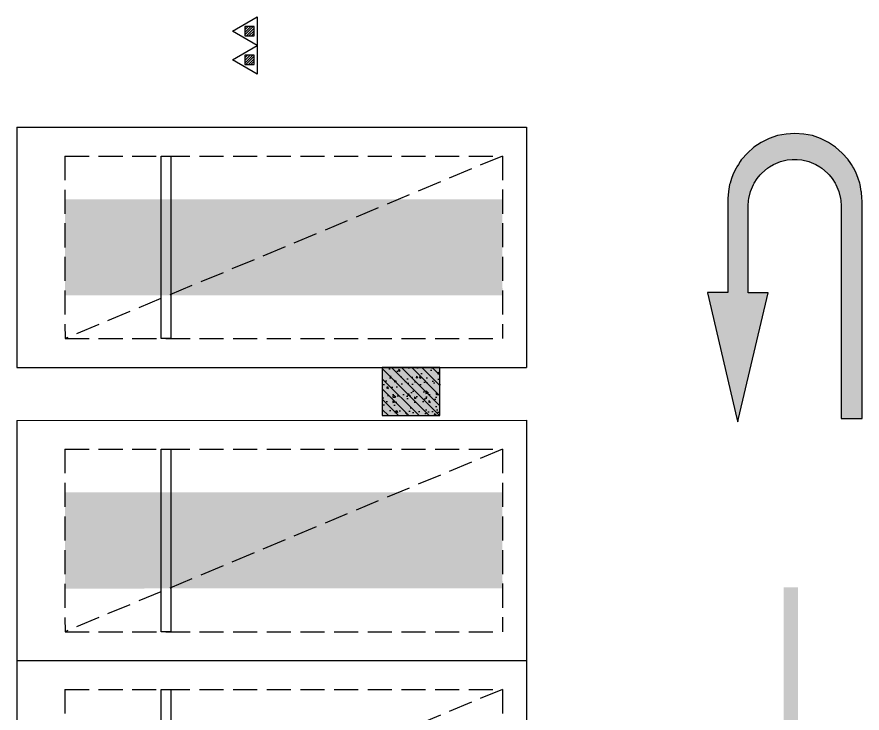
# Model space of a CAD drawing. Extents: x -1338203 to 1886333, y -783476 to 1038610.
# Drawn here: x 744757 to 753547, y -358151 to -350906 of the extents above; entities that cross this region are included whole.
import ezdxf

# ---------------------------------------------------------------- set-up
doc = ezdxf.new("R2010")
doc.units = 0
doc.header["$LTSCALE"] = 1000
doc.header["$MEASUREMENT"] = 0
doc.linetypes.add('A-001-平面B2$0$__DASH', pattern=[0.35, 0.25, -0.1])
for name, color, linetype in [('A-001-车位参照B2$0$A-001-车位参照B2$0$0A-P-PKNG-CAR(A)', 43, 'Continuous'), ('A-FIRE', 7, 'Continuous'), ('p-a-regular', 5, 'Continuous'), ('S001地下二墙柱$0$S001地下二墙柱$0$0S-CC-LINE', 52, 'Continuous'), ('S001地下二墙柱$0$S001地下二墙柱$0$0S-CW-HATCH', 251, 'Continuous'), ('S001地下二墙柱$0$S001地下二墙柱$0$0S-CW-HATCH-UP', 251, 'Continuous'), ('中心线', 42, 'Continuous'), ('地面指向箭头', 7, 'Continuous'), ('负二层消火栓$0$负二层消火栓$1$0P-EQUIP-FH', 7, 'Continuous')]:
    doc.layers.add(name, color=color, linetype=linetype)

# ---------------------------------------------------------------- blocks, each defined once
blk = doc.blocks.new('负二层消火栓$0$负二层消火栓$1$$TwtSys$00000546')
h = blk.add_hatch()
h.set_pattern_fill('ANSI31', color=256, scale=200, style=0)
h.set_pattern_definition([(45, (-38543.80223862439, -6670.830405693208), (-17.67766952966369, 17.67766952966369), [])])
h.paths.add_polyline_path([(-64.92232553117356, 173.7449990885525), (64.922325531159, 173.7449990885525), (64.922325531159, 43.90034802621994), (-64.92232553117356, 43.90034802621994)])
for points in [[(0, 343.6163707387423), (-198.3870041439732, 0), (198.3870041439732, 0)], [(-64.92232553117356, 173.7449990885525), (64.922325531159, 173.7449990885525), (64.922325531159, 43.90034802621994), (-64.92232553117356, 43.90034802621994)]]:
    blk.add_lwpolyline(points, close=True)
blk = doc.blocks.new('负二层消火栓')
at = {"layer": '负二层消火栓$0$负二层消火栓$1$0P-EQUIP-FH', "xscale": -0.75, "yscale": 0.75, "zscale": 0.75, "rotation": 90.00000000001239}
for p in [(-19108.77126917522, -187443.9955764717), (-19108.77126917522, -187741.5760826875)]:
    blk.add_blockref('负二层消火栓$0$负二层消火栓$1$$TwtSys$00000546', p, dxfattribs=at)
blk = doc.blocks.new('S001地下二墙柱')
at = {"layer": 'S001地下二墙柱$0$S001地下二墙柱$0$0S-CW-HATCH'}
h = blk.add_hatch(color=256, dxfattribs=at)
h.dxf.hatch_style = 1
h.paths.add_polyline_path([(-17208.76141000586, -191443.4870531095), (-17208.76141000586, -190943.4870531095), (-17808.76141000586, -190943.4870531095), (-17808.76141000586, -191443.4870531095)])
at = {"layer": 'S001地下二墙柱$0$S001地下二墙柱$0$0S-CW-HATCH-UP'}
h = blk.add_hatch(dxfattribs=at)
h.set_pattern_fill('钢筋混凝土', color=256, scale=30, angle=-90.00000000000001)
h.set_pattern_definition([(315, (-8257.034449331928, -223754.219655622), (53.03300858899107, 53.03300858899105), []), (320, (-8257.034449331928, -223754.219655622), (-18.82564049477857, -215.178054780226), [22.5, -247.5]), (265, (-8257.034449331928, -223754.219655622), (225.6576401100035, 41.62540008389996), [18, -198]), (10.45139999999999, (-8258.60325133102, -223772.1511596219), (206.831862618286, -173.5528145142065), [19.122057, -210.3426336]), (316.1842, (-8197.034449331928, -223754.219655622), (-49.65570429870548, -320.1723145876933), [33.74999999999982, -371.2499999999986]), (6.635599999999986, (-8201.172441430856, -223780.900679122), (292.2353612701324, -280.3988116646111), [28.68308639999905, -315.5138999999848]), (261.1841999999999, (-8197.034449331928, -223754.219655622), (292.2355802775973, -280.3985835400882), [26.99999999999905, -296.9999999999849]), (291, (-8212.034449331928, -223784.219655622), (-120.7856671996017, -179.0721156355385), [22.5, -247.5]), (236, (-8212.034449331928, -223784.219655622), (217.5450135140559, -72.99459957647456), [18, -198]), (341.4514, (-8222.099931130651, -223799.142325522), (96.75914901298567, -252.066788574447), [19.122057, -210.3426336]), (307.5, (-8257.034449331928, -223754.219655622), (99.86815614939344, -3.647956595187219), [0, -195.5999999999986, 0, -200.9999999999986, 0, -198.7499999999986]), (277.5, (-8257.034449331928, -223754.219655622), (118.3235135647081, -78.92086123264461), [0, -114.6, 0, -191.1, 0, -75.74999999999999]), (237.5, (-8257.034449331928, -223687.3196556219), (-6.766461520313956, -160.1467308517227), [0, -75, 0, -234, 0, -310.5]), (227.5, (-8257.034449331928, -223657.3196556219), (30.03149469969529, -174.9558508027159), [0, -97.5, 0, -155.4, 0, -220.5])])
h.paths.add_polyline_path([(-17208.76141000586, -191443.4870531095), (-17208.76141000586, -190943.4870531095), (-17808.76141000586, -190943.4870531095), (-17808.76141000586, -191443.4870531095)])
at = {"layer": 'S001地下二墙柱$0$S001地下二墙柱$0$0S-CC-LINE', "color": 1}
blk.add_lwpolyline([(-17208.76141000586, -191443.4870531095), (-17208.76141000586, -190943.4870531095), (-17808.76141000586, -190943.4870531095), (-17808.76141000586, -191443.4870531095)], close=True, dxfattribs=at)
blk = doc.blocks.new('JTDT')
at = {"layer": 'A-FIRE'}
h = blk.add_hatch(color=251, dxfattribs=at)
h.dxf.hatch_style = 1
h.paths.add_polyline_path([(189164.8465497005, 82916.4021456521), (189161.857891531, 82988.18672551343), (189158.8621242794, 82988.18672551343), (189146.9003825193, 83059.9713942383), (189143.9117243498, 83074.92881438648), (189125.9655571686, 83122.78271278203), (189113.9967063263, 83161.66388304089), (189105.0236227357, 83179.6170704409), (189081.1001392155, 83230.45962700574), (189072.127055625, 83245.4169582905), (189057.1695466132, 83269.34737316577), (189036.2347212625, 83299.25545983412), (189024.2658704202, 83317.20162701537), (189021.2772122507, 83320.1901074578), (189021.2772122507, 83323.18596357293), (188961.4549961941, 83388.98585142265), (188892.6660947209, 83448.80868952395), (188817.8856587444, 83499.65133495233), (188734.1392482594, 83541.52836132655), (188650.3928377745, 83571.43600367731), (188560.6627127766, 83586.39333496196), (188467.9361096187, 83592.37811583723), (188378.2052737126, 83586.39333496196), (188288.4744378066, 83571.43600367731), (188201.7393691521, 83541.52836132643), (188117.9865604931, 83499.65133495245), (188043.2132335988, 83448.80868952395), (187974.4179339516, 83388.98585142265), (187914.6014051608, 83323.18596357293), (187914.6014051608, 83320.1901074578), (187911.6063488173, 83317.20162701537), (187899.643896149, 83299.25545983424), (187881.6977289678, 83269.34737316589), (187863.7522726948, 83245.4169582905), (187857.7671363654, 83230.45962700574), (187830.8478855936, 83179.6170704409), (187821.874802003, 83161.66388304101), (187809.9137711511, 83122.78271278203), (187794.9562621394, 83074.92881438648), (187788.9782348922, 83059.97139423818), (187777.0100949581, 82988.18672551343), (187771.032067711, 82916.40214565198), (187771.032067711, 82895.46749802853), (187771.032067711, 82838.64051604236), (187771.032067711, 81938.33781154593), (187558.667430614, 81938.33781154593), (187558.667430614, 81935.3495088307), (187866.740219956, 80625.28179278027), (187875.7133035467, 80592.37811658718), (187881.6977289678, 80625.28179278027), (188189.771229218, 81935.34950883058), (187983.3910175422, 81935.3495088307), (187983.3910175422, 81938.33781154593), (187983.3910175422, 82838.64051604236), (187986.3860738856, 82895.4674980283), (187989.3747320551, 82916.4021456521), (188007.3208992364, 82988.18672551343), (188037.2288081776, 83059.9713942383), (188046.2018917683, 83074.92881438648), (188076.1169097918, 83122.78271278192), (188109.0134769026, 83161.66388304101), (188123.9709859143, 83179.61707044102), (188183.7932019709, 83230.45962700574), (188204.7287382298, 83245.4169582905), (188246.6047871052, 83269.34737316589), (188318.3894558301, 83299.25545983412), (188390.1741245549, 83317.20162701537), (188441.0168588469, 83320.1901074578), (188467.9361096187, 83323.18596357305), (188491.8667022211, 83320.19010745769), (188542.7165455953, 83317.20162701525), (188614.500503412, 83299.25545983412), (188686.2851721369, 83269.34737316577), (188728.1548228383, 83245.4169582905), (188749.0967572712, 83230.45962700574), (188808.9125751538, 83179.6170704409), (188823.8700841655, 83161.66388304101), (188856.7737603585, 83122.78271278203), (188886.6816692998, 83074.9288143866), (188895.6540419822, 83059.9713942383), (188925.5619509234, 82988.18672551343), (188943.5088290129, 82916.40214565198), (188946.5045962646, 82895.46749802842), (188949.4925435258, 82838.64051604236), (188949.4925435258, 80625.28179278027), (189167.83520787, 80625.28179278027), (189167.83520787, 82838.64051604236), (189167.83520787, 82895.46749802842)])
at = {"layer": '地面指向箭头', "color": 251, "linetype": 'Continuous'}
blk.add_lwpolyline([(189164.8465497005, 82916.4021456521), (189161.857891531, 82988.18672551343), (189158.8621242794, 82988.18672551343), (189146.9003825193, 83059.9713942383), (189143.9117243498, 83074.92881438648), (189125.9655571686, 83122.78271278203), (189113.9967063263, 83161.66388304089), (189105.0236227357, 83179.6170704409), (189081.1001392155, 83230.45962700574), (189072.127055625, 83245.4169582905), (189057.1695466132, 83269.34737316577), (189036.2347212625, 83299.25545983412), (189024.2658704202, 83317.20162701537), (189021.2772122507, 83320.1901074578), (189021.2772122507, 83323.18596357293), (188961.4549961941, 83388.98585142265), (188892.6660947209, 83448.80868952395), (188817.8856587444, 83499.65133495233), (188734.1392482594, 83541.52836132655), (188650.3928377745, 83571.43600367731), (188560.6627127766, 83586.39333496196), (188467.9361096187, 83592.37811583723), (188378.2052737126, 83586.39333496196), (188288.4744378066, 83571.43600367731), (188201.7393691521, 83541.52836132643), (188117.9865604931, 83499.65133495245), (188043.2132335988, 83448.80868952395), (187974.4179339516, 83388.98585142265), (187914.6014051608, 83323.18596357293), (187914.6014051608, 83320.1901074578), (187911.6063488173, 83317.20162701537), (187899.643896149, 83299.25545983424), (187881.6977289678, 83269.34737316589), (187863.7522726948, 83245.4169582905), (187857.7671363654, 83230.45962700574), (187830.8478855936, 83179.6170704409), (187821.874802003, 83161.66388304101), (187809.9137711511, 83122.78271278203), (187794.9562621394, 83074.92881438648), (187788.9782348922, 83059.97139423818), (187777.0100949581, 82988.18672551343), (187771.032067711, 82916.40214565198), (187771.032067711, 82895.46749802853), (187771.032067711, 82838.64051604236), (187771.032067711, 81938.33781154593), (187558.667430614, 81938.33781154593), (187558.667430614, 81935.3495088307), (187866.740219956, 80625.28179278027), (187875.7133035467, 80592.37811658718), (187881.6977289678, 80625.28179278027), (188189.771229218, 81935.34950883058), (187983.3910175422, 81935.3495088307), (187983.3910175422, 81938.33781154593), (187983.3910175422, 82838.64051604236), (187986.3860738856, 82895.4674980283), (187989.3747320551, 82916.4021456521), (188007.3208992364, 82988.18672551343), (188037.2288081776, 83059.9713942383), (188046.2018917683, 83074.92881438648), (188076.1169097918, 83122.78271278192), (188109.0134769026, 83161.66388304101), (188123.9709859143, 83179.61707044102), (188183.7932019709, 83230.45962700574), (188204.7287382298, 83245.4169582905), (188246.6047871052, 83269.34737316589), (188318.3894558301, 83299.25545983412), (188390.1741245549, 83317.20162701537), (188441.0168588469, 83320.1901074578), (188467.9361096187, 83323.18596357305), (188491.8667022211, 83320.19010745769), (188542.7165455953, 83317.20162701525), (188614.500503412, 83299.25545983412), (188686.2851721369, 83269.34737316577), (188728.1548228383, 83245.4169582905), (188749.0967572712, 83230.45962700574), (188808.9125751538, 83179.6170704409), (188823.8700841655, 83161.66388304101), (188856.7737603585, 83122.78271278203), (188886.6816692998, 83074.9288143866), (188895.6540419822, 83059.9713942383), (188925.5619509234, 82988.18672551343), (188943.5088290129, 82916.40214565198), (188946.5045962646, 82895.46749802842), (188949.4925435258, 82838.64051604236), (188949.4925435258, 80625.28179278027), (189167.83520787, 80625.28179278027), (189167.83520787, 82838.64051604236), (189167.83520787, 82895.46749802842), (189164.8465497005, 82916.4021456521)], dxfattribs=at)
blk = doc.blocks.new('A$C3d42903c')
at = {"layer": '中心线', "color": 251, "const_width": 150}
blk.add_lwpolyline([(340160.3553019594, 172396.3138125194), (340160.3553019594, 170396.3138125194)], dxfattribs=at)
at = {"layer": '地面指向箭头', "color": 251}
blk.add_blockref('JTDT', (151732.5090161235, 93527.03291401971), dxfattribs=at)
blk = doc.blocks.new('A-001-车位参照B2$0$A-001-车位参照B2$0$ddd')
for p, q in [((0.1196331636165269, 2499.734631010215), (5300.119627203792, 2499.986558642588)), ((0.1196331636165269, 2499.734631010215), (0.2384704556898214, -0.2653666055994108)), ((5300.119627203792, 2499.986558642588), (5300.238464436203, -0.01343849650584161)), ((0.2384704556898214, -0.2653666055994108), (5300.238464436203, -0.01343849650584161))]:
    blk.add_line(p, q)
at = {"linetype": 'A-001-平面B2$0$__DASH'}
for p, q in [((500.1338930671918, 2199.758391137235), (5050.133887941134, 2199.974675002741)), ((500.1338930671918, 2199.758391137235), (500.2242094210233, 299.7583935214207)), ((5050.133887941134, 2199.974675002741), (5050.224204235303, 299.9746773870429)), ((500.2242094210233, 299.7583935214207), (5050.224204235303, 299.9746773870429))]:
    blk.add_line(p, q, dxfattribs=at)
blk.add_lwpolyline([(5050.133887941134, 2199.974675002741), (500.2242094210233, 299.7583935214207)], dxfattribs=at)
blk.add_lwpolyline([(1500.224208288535, 299.8059285574127), (1500.133891934704, 2199.805926173227), (1600.133891815436, 2199.810679533752), (1600.224208169326, 299.8106819179375)], close=True)
at = {"layer": 'p-a-regular', "ltscale": 0.002, "const_width": 999.9999999999999}
blk.add_lwpolyline([(5050.179046088189, 1249.974676194834), (500.1790512440493, 1249.758392329211)], dxfattribs=at)

msp = doc.modelspace()

# ---------------------------------------------------------------- block references
at = {"ltscale": 0.002}
for name, p in [('S001地下二墙柱', (766365.3671995364, -163610.9267240381)), ('负二层消火栓', (766365.3667022258, -163610.9265942949)), ('A$C3d42903c', (412646.1906152107, -529238.6893982684))]:
    msp.add_blockref(name, p, dxfattribs=at)
at = {"layer": 'A-001-车位参照B2$0$A-001-车位参照B2$0$0A-P-PKNG-CAR(A)', "linetype": 'Continuous', "rotation": 0.002723540608215488}
for p in [(744756.6052932611, -354554.1148870351), (744756.6052933822, -357604.1148870351), (744756.6052933817, -360104.1148870351)]:
    msp.add_blockref('A-001-车位参照B2$0$A-001-车位参照B2$0$ddd', p, dxfattribs=at)

doc.saveas('drawing.dxf')
